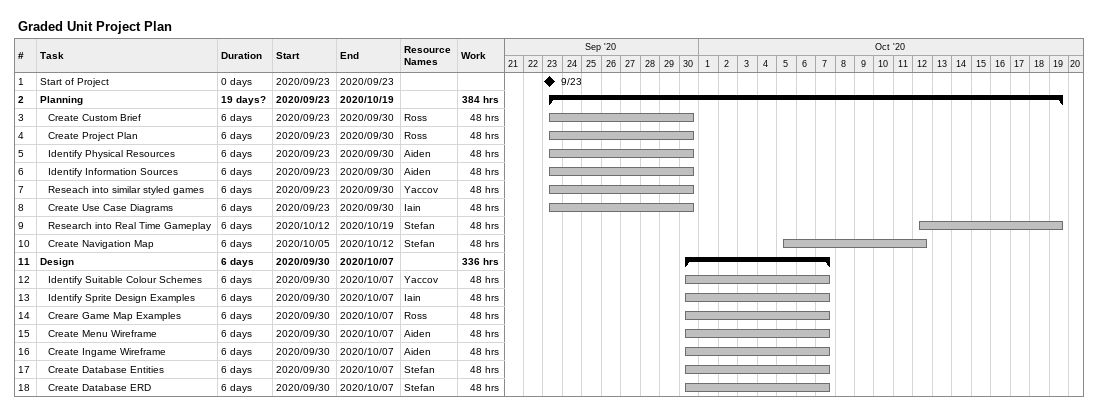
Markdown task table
Graded Unit Project Plan

| ID | Level | Task | Duration | Start | Finish | Resources | Work (h) |
|---|---|---|---|---|---|---|---|
| 1 | 1 | Start of Project | 0d | 2020-09-23 | 2020-09-23 |  |  |
| 2 | 1 | **Planning** | 19d? | 2020-09-23 | 2020-10-19 |  | 384 |
| 3 | 2 | Create Custom Brief | 6d | 2020-09-23 | 2020-09-30 | Ross | 48 |
| 4 | 2 | Create Project Plan | 6d | 2020-09-23 | 2020-09-30 | Ross | 48 |
| 5 | 2 | Identify Physical Resources | 6d | 2020-09-23 | 2020-09-30 | Aiden | 48 |
| 6 | 2 | Identify Information Sources | 6d | 2020-09-23 | 2020-09-30 | Aiden | 48 |
| 7 | 2 | Reseach into similar styled games | 6d | 2020-09-23 | 2020-09-30 | Yaccov | 48 |
| 8 | 2 | Create Use Case Diagrams | 6d | 2020-09-23 | 2020-09-30 | Iain | 48 |
| 9 | 2 | Research into Real Time Gameplay | 6d | 2020-10-12 | 2020-10-19 | Stefan | 48 |
| 10 | 2 | Create Navigation Map | 6d | 2020-10-05 | 2020-10-12 | Stefan | 48 |
| 11 | 1 | **Design** | 6d | 2020-09-30 | 2020-10-07 |  | 336 |
| 12 | 2 | Identify Suitable Colour Schemes | 6d | 2020-09-30 | 2020-10-07 | Yaccov | 48 |
| 13 | 2 | Identify Sprite Design Examples | 6d | 2020-09-30 | 2020-10-07 | Iain | 48 |
| 14 | 2 | Creare Game Map Examples | 6d | 2020-09-30 | 2020-10-07 | Ross | 48 |
| 15 | 2 | Create Menu Wireframe | 6d | 2020-09-30 | 2020-10-07 | Aiden | 48 |
| 16 | 2 | Create Ingame Wireframe | 6d | 2020-09-30 | 2020-10-07 | Aiden | 48 |
| 17 | 2 | Create Database Entities | 6d | 2020-09-30 | 2020-10-07 | Stefan | 48 |
| 18 | 2 | Create Database ERD | 6d | 2020-09-30 | 2020-10-07 | Stefan | 48 |
